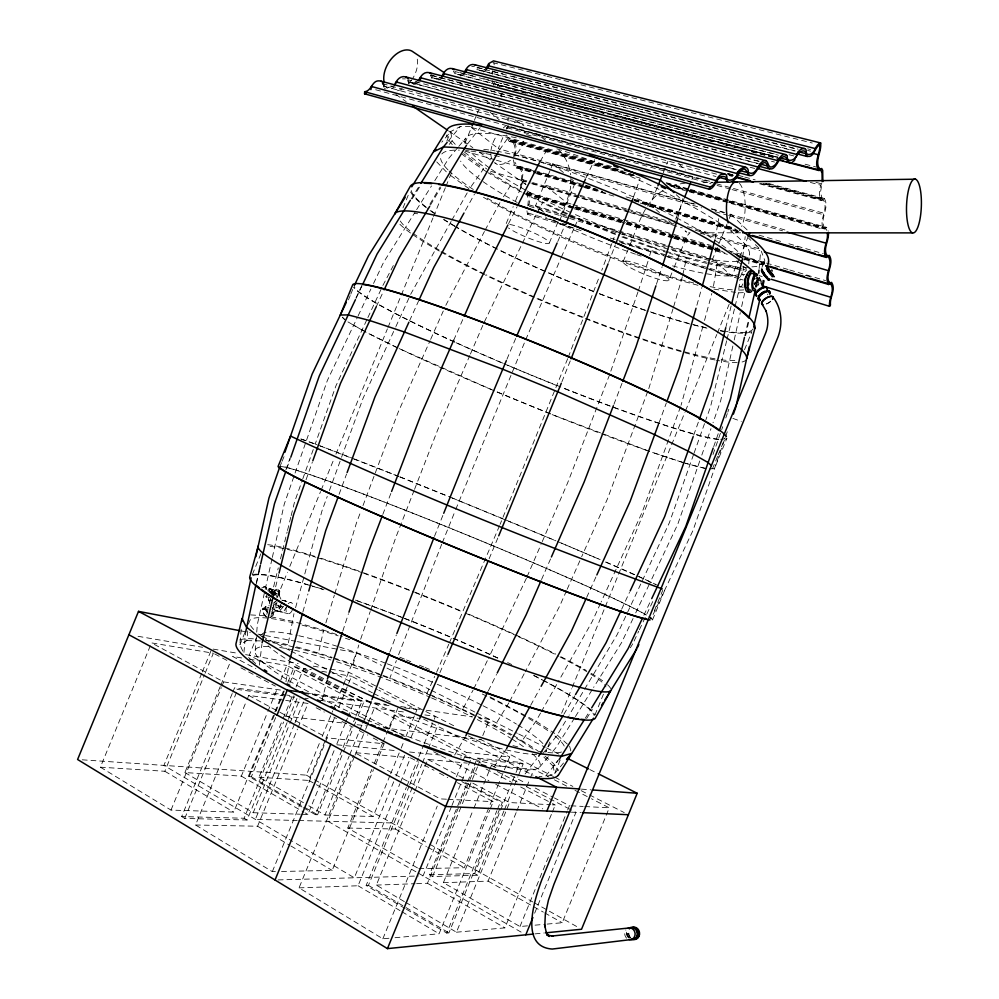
<?xml version="1.0" encoding="UTF-8"?>
<svg xmlns="http://www.w3.org/2000/svg" width="999" height="999" viewBox="0 0 999 999"><rect width="100%" height="100%" fill="white"/><g stroke="black" fill="none" stroke-linecap="round" stroke-linejoin="round"><path stroke-width="0.75" stroke-dasharray="5 3.75" d="M570.953 177.447L570.541 188.349L567.807 198.027L559.74 217.67M241.159 629.295L239.897 644.767L243.843 653.521L245.829 631.331M748.763 263.836L749.5 254.608M764.522 263.524L764.772 260.439L761.288 251.186M255.207 650.699L256.219 638.336M256.718 632.155L257.355 624.425L264.847 590.909M492.345 74.138L492.794 71.254M501.623 96.915L501.71 93.519M759.128 268.519L760.651 251.423M755.956 287.6L756.917 276.998M244.98 632.379L239.897 644.767L246.828 640.609L247.827 629.994M267.819 590.884L269.193 588.361L272.652 588.698M259.415 665.084L261.925 644.343M735.089 306.331L738.398 292.819L739.997 279.508M742.732 257.093L745.217 236.576M707.941 262.437L717.057 264.56L713.024 288.998L735.414 292.37M293.656 647.052L287.849 645.504L293.956 613.686M285.951 681.693L289.548 661.151M715.197 238.511L718.706 218.606M682.379 276.735L673.426 307.43M682.704 275.249L686.65 257.48L666.52 251.386M732.854 346.054L720.691 400.711L713.024 422.764M734.215 339.972L740.296 312.65M741.645 306.581L744.692 292.907M265.185 589.385L272.003 558.928M272.34 557.405L284.265 504.095L327.36 380.469L357.48 317.207M381.243 675.349L352.947 664.909L318.344 653.683L323.639 630.144L291.92 621.166L270.954 616.795M745.604 335.689L749.362 319.168M256.206 583.391L258.966 571.391M256.493 583.241L259.253 571.203M744.779 335.951L748.538 319.543M756.043 286.738L758.091 277.784M726.648 340.821L710.564 406.593L705.918 419.667M727.022 339.323L734.727 307.829M266.82 614.36L269.043 605.369M269.418 603.871L278.284 567.869M280.507 558.866L287.125 532.005M287.5 530.506L290.809 517.07M291.184 515.584L294.493 502.147L302.26 480.344M273.526 595.329L278.709 574.512M725.711 327.859L731.318 305.282M321.94 700.636L327.035 680.531M491.408 73.651L492.694 70.817M677.784 218.007L682.767 198.589M507.904 125.749L506.655 128.596M507.367 128.696L508.616 125.849M513.449 156.606C516.058 151.885 515.684 145.117 511.95 141.071L510.114 141.646L508.741 140.909L506.481 134.977M514.46 155.482C517.07 150.762 516.695 143.993 512.974 139.947L510.464 140.397L508.429 137.35M702.896 326.461L681.043 405.294M704.52 320.467L711.812 293.494M295.579 607.704L321.978 510.876L327.26 496.391M302.897 611.925L307.929 593.993M696.877 305.269L701.872 287.5M647.989 261.363L638.473 290.447M649.65 255.632L652.147 247.028L618.369 234.902M352.947 664.909L358.803 644.992M821.852 182.929C819.317 188.199 818.281 195.13 821.19 200.437L823.326 199.788C829.158 209.353 817.981 219.88 823.763 229.42L825.861 228.721L826.797 230.369M648.776 388.636L672.976 308.878M325.874 622.877L334.328 595.242M334.777 593.793L356.431 523.026L360.801 511.413M342.782 631.143L348.451 613.698M656.405 284.353L662.187 266.683M637.974 291.92L609.577 374.762L567.594 482.967L541.608 543.094M360.639 639.223L370.204 611.538M370.716 610.077L395.691 537.774L413.986 490.759M699.75 460.989L677.784 524.2L649.737 583.329M701.798 455.107L710.988 428.646M727.272 431.768L693.019 530.407L650.898 619.205A200.587 7.992 22.3 0 0 650.149 617.769M713.011 454.508L721.178 431.118M721.69 429.657L722.714 426.735M725.774 417.969L727.297 413.586M727.809 412.125L728.833 409.203M285.889 469.83L289.997 458.129M286.713 468.831L290.272 458.691M713.686 446.653L718.231 433.641M364.61 720.341L371.466 700.873M693.556 454.545L669.355 522.764L626.361 614.909M694.068 453.096L705.406 421.128M302.772 478.896L314.173 446.915M398.389 476.311L315.209 444.018L335.876 385.989L367.207 318.993M693.706 435.152L698.888 420.654M306.056 479.745L312.287 462.287M633.466 197.09L640.184 178.322M680.519 406.743L642.095 512.425L601.123 602.022M329.383 490.596L341.021 458.716M341.546 457.267L363.174 398.027L395.229 328.009M339.086 494.318L346.578 474.001M611.863 243.569L601.748 270.417M612.375 242.183L615.434 233.841L568.818 214.198M658.94 423.101L666.383 402.847M430.956 695.554L389.735 678.483L396.391 660.564M647.689 391.533L607.454 498.863L581.655 556.743M362.987 505.606L397.877 412.899L430.02 340.771M389.797 652.185L396.328 634.964M382.804 514.46L391.608 491.458M608.591 262.45L615.259 245.017M613.935 404.32L622.177 382.842M282.904 606.306C281.955 611.276 274.3 612.325 272.24 607.642C274.925 609.103 278.259 607.055 280.594 605.606M568.219 357.267L599.537 276.149M414.548 489.335L437.762 429.707L469.83 355.444M434.478 536.351L443.131 514.735M567.669 358.691L500.112 524.313M561.888 381.78L570.529 360.239M441.733 544.168L397.927 656.43L405.082 659.365M442.307 542.719L455.144 510.926M455.719 509.478L525.074 341.208M275.387 871.578L272.327 871.64L195.542 824.987L246.378 701.186M246.978 699.75L248.751 695.429L283.691 700.149M693.606 204.058L498.276 148.639L503.971 134.778M506.256 129.233L507.392 126.461L692.794 177.298L691.645 180.082M220.242 686.538L184.902 772.552L241.333 776.148L267.307 712.899M267.894 711.463L277.347 688.461M280.881 679.844L286.788 665.471L354.583 700.699L348.089 716.533M150.325 645.754L100.4 767.182L171.004 810.089L233.716 812.087L283.641 690.509L223.676 681.892L151.498 642.894L213.349 653.221L205.07 673.376M301.91 806.93L249.126 776.635L284.303 690.983M287.812 682.417L294.268 666.72L296.378 667.07L363.836 702.022L357.979 716.295M249.126 776.635L251.336 776.785L276.224 716.146M289.86 682.954L296.378 667.07M303.434 802.684L258.991 777.272L282.542 719.917M283.129 718.481L292.545 695.541M296.079 686.937L303.733 668.294L311.201 669.542M232.23 693.506L181.681 816.57L244.106 818.243L283.616 721.99M285.976 716.246L294.243 696.128L286.588 695.054M181.681 816.57L184.74 818.431L247.09 820.017L287.837 720.754M288.424 719.317L297.29 697.739L286.588 696.253M184.902 772.552L253.209 812.711L289.273 724.862M289.86 723.426L299.912 698.938M294.443 724.2L255.369 819.38L297.202 820.479M295.03 722.752L305.095 698.239L308.167 698.663M195.542 824.987L257.592 826.235L297.452 729.133M298.039 727.709L308.004 703.433L285.214 700.349M506.243 223.539L513.211 206.568M515.534 200.911L523.688 179.758L524.113 182.342L525.611 184.078M544.018 212.275L535.526 205.856L550.499 169.393M551.073 167.994L552.797 163.786L695.042 204.096M82.23 759.814L306.343 775.137L319.842 742.245M322.19 736.525L332.754 710.789M333.341 709.352L356.518 652.884L381.443 665.346M258.991 777.272L308.816 780.431L325.212 740.484M325.799 739.06L334.59 717.657M338.686 707.667L351.561 676.286L377.447 689.497M272.327 871.64L324.875 743.593M325.462 742.157L327.235 737.836L384.103 743.805L374.076 768.268M301.823 814.272L307.904 814.46L334.49 749.662M336.863 743.893L345.13 723.738M345.729 722.302L347.49 717.981M549.375 242.944L559.165 219.081M303.259 807.716L315.447 814.697L342.432 748.925M343.019 747.489L351.236 727.472M353.584 721.753L355.344 717.469M355.931 716.033L361.8 701.735L363.836 702.022M559.677 220.542L575.362 182.33L571.803 179.408M315.447 814.697L317.582 814.772L342.757 753.408M343.344 751.972L353.296 727.722M353.883 726.285L355.644 722.002M308.816 805.768L324.987 815.009L349.126 756.156M349.712 754.72L362.088 724.575M362.674 723.139L370.916 703.046L389.335 705.694M388.936 938.248L382.854 938.798L299.051 887.874L353.371 755.469M354.408 756.693L327.909 821.278L416.758 872.252M354.995 755.256L365.01 730.868M365.597 729.432L367.957 723.688M368.544 722.252L374.425 707.904L480.969 763.124M417.457 867.894L347.789 828.046L371.84 769.405M374.188 763.686L382.405 743.656M382.992 742.232L394.143 715.059L418.344 718.318M389.41 728.608L398.589 706.231L420.142 709.352M281.531 871.453L332.168 870.416L373.476 769.705M324.987 815.009L373.114 816.545L390.072 775.212M390.659 773.788L400.587 749.562M401.173 748.139L403.509 742.444M405.856 736.738L416.958 709.665L378.808 690.184M393.718 781.755L354.333 877.796L293.993 842.169M396.079 776.023L405.482 753.084M299.051 887.874L358.067 885.763L399.912 783.691M400.512 782.254L410.527 757.816L418.793 762.212M405.107 908.478L366.133 885.476L406.356 787.387M406.955 785.938L418.281 758.154M418.868 756.718L423.601 745.192M424.188 743.756L433.628 720.716M434.228 719.28L435.402 716.395L423.139 714.685M623.176 261.588L629.008 247.377M629.595 245.954C638.286 225.374 644.243 200.412 665.596 188.948M366.133 885.476L368.419 885.389L409.14 786.088M409.727 784.64L419.767 760.177M657.33 187.238L650.237 204.533L659.477 212.625M663.236 172.827L666.196 165.622M666.783 164.186L667.969 161.301M347.789 828.046L395.304 829.008L421.828 764.31M422.427 762.874L427.722 749.937M428.321 748.488L438.336 724.05M404.37 901.597L376.336 885.102L414.398 792.282M414.985 790.858L427.859 759.44L467.257 763.124M532.592 183.529L673.338 224.75L675.049 220.567M675.624 219.168L684.215 198.227M382.854 938.798L437.262 806.093M456.431 776.835L466.433 752.434L509.64 756.967L498.439 784.302M451.323 806.942L423.064 875.873L419.955 875.961M451.91 805.506L471.328 758.129L460.514 757.055M668.855 280.294A24.688 3.784 22 0 0 636.688 263.486A24.688 3.784 22 0 0 632.604 268.906A24.688 3.784 22 0 0 668.855 280.294L673.538 268.856M674.125 267.432L687.012 235.976L690.059 232.617L688.111 232.992L689.772 232.779M482.767 735.614L489.435 719.355L478.658 717.806L510.889 735.189M503.921 811.001L477.609 875.224L432.555 876.523L429.483 874.774L477.322 758.066L520.179 762.362L523.214 763.898L518.531 775.324M416.608 883.665L427.46 883.278L475.174 766.845M432.555 876.523L477.485 766.895M478.084 765.459L480.444 759.69L523.214 763.898M527.522 925.848L519.98 926.523L443.369 882.704L473.276 809.739M473.863 808.303L489.098 771.103M489.685 769.667L491.446 765.384L533.866 769.342L548.938 777.035M739.26 258.429L732.005 276.124L712.599 259.128L718.343 245.117M718.918 243.719L726.96 224.088M729.258 218.481L730.981 214.285L726.485 213.012M418.793 868.655L464.26 867.731L497.852 785.738M395.017 937.711L439.085 933.765L489.672 810.289M490.259 808.853L493.194 801.685L457.38 782.679M406.443 909.277L446.753 933.078L496.89 810.701M497.49 809.265L500.437 802.06L502.485 802.172L500.711 806.48M446.753 933.078L448.926 932.879L500.124 807.916M429.483 874.774L474.625 873.551L511.9 782.579M512.487 781.131L515.447 773.913M516.046 772.464L520.179 762.362M504.495 809.577L517.944 776.747M405.706 902.372L456.443 932.204L509.565 802.547L550.686 804.719M739.809 257.068L748.176 236.638M443.369 882.704L488.074 881.106L516.258 812.324M516.845 810.888L529.757 779.37M530.344 777.934L533.866 769.342M549.837 742.045L545.704 752.122A153.746 21.141 22.2 0 0 545.654 747.339M561.638 713.236L571.665 688.761M572.252 687.312L604.707 608.104M605.294 606.668L684.939 412.237M685.526 410.789L716.795 334.465M717.382 333.017L729.183 304.22M740.396 276.86L743.343 269.655M560.189 759.952L554.545 773.726L544.917 776.91L558.104 760.838M755.219 283.766L758.029 276.91M761.962 267.307L764.772 260.439L757.891 266.396L742.931 267.57M456.443 932.204L504.92 927.871L551.748 813.536M552.335 812.112L555.257 804.969L552.484 803.521M594.942 714.959L603.458 694.18M744.505 349.75L751.86 331.793M519.98 926.523L567.095 811.463M567.682 810.027L569.442 805.718L554.395 797.926M654.432 610.551L662.699 590.372M717.569 456.368L712.849 467.882A200.474 11.663 22.3 0 1 711.725 468.743M718.156 454.92L725.237 437.637M652.534 619.88L664.934 589.61M534.652 913.198L575.936 812.362L569.043 808.778M547.127 924.087L562.212 922.739L609.253 807.816L591.433 798.725M279.745 467.02L281.531 462.687M282.118 461.251L285.077 454.046M348.439 299.875L350.212 295.554M350.799 294.118L353.758 286.913M201.736 673.326L163.911 765.396L292.645 841.383M202.335 671.89L211.788 648.875L238.599 653.433M100.4 767.182L164.835 771.278L204.483 674.812M252.372 574.525L260.901 553.758M402.972 207.967L408.653 194.156M220.841 685.102L229.67 663.598M171.004 810.089L221.303 687.649M221.903 686.213L223.676 681.892M248.376 624.113L249.513 621.366A170.092 22.502 22.2 0 1 296.778 623.751M446.803 141.134L450.749 131.531L460.327 126.523L470.679 126.548M232.817 692.07L234.578 687.774L285.065 694.842M257.367 635.526L249.263 655.257L404.607 736.563M184.74 818.431L236.538 692.332M272.053 609.677L275.012 602.484M277.372 596.715L287.437 572.24M289.797 566.483L320.554 491.595M321.154 490.147L333.579 459.915M335.939 454.145L387.4 328.858M387.999 327.422L432.954 217.969M433.541 216.533L445.367 187.725M445.966 186.289L448.926 179.096M449.513 177.647L452.472 170.454M464.985 143.182L471.441 127.46L613.823 167.095M474.375 120.33L476.723 114.61M477.31 113.187L478.484 110.327M499.512 525.761L449.413 642.807M506.943 359.228L515.934 337.837M489.123 558.766L498.126 537.287M470.429 354.033L483.778 323.139L536.513 214.011M525.674 339.81L560.764 258.566M561.363 257.155L574.138 228.084M526.448 578.171L488.436 658.341M527.06 576.76L541.008 544.492M436.588 672.277L448.801 644.205M439.872 672.714L447.265 655.844M541.545 579.545L550.786 558.391M453.696 340.234L463.548 317.757M557.742 241.583L565.297 224.513M430.644 339.36L443.281 311.014M566.508 590.734L559.577 606.318L525.174 671.84M567.145 589.323L581.031 558.166M574.75 226.736L578.396 218.644M586.638 597.489L596.203 576.361M409.553 320.779L418.494 301.136M426.848 693.693L434.765 676.298M395.879 326.611L410.002 295.754M410.639 294.343L451.111 221.453M600.486 603.421L592.145 621.653L558.066 682.042M410.914 737.537L418.806 720.554M621.678 609.165L629.482 592.357M367.857 317.595L382.23 286.863M382.879 285.464L393.618 265.035M376.323 306.606L383.491 291.246M625.711 616.308L617.232 634.477L569.118 715.159M586.138 177.672L594.655 159.628M643.856 615.284L651.061 599.999M634.078 641.033L638.711 631.218M639.372 629.82L653.933 599M355.969 297.989L361.938 285.402M356.094 298.289L362 285.826M633.054 618.518L621.69 642.444L593.606 687.437M635.714 612.887L649.075 584.727M358.142 315.796L370.854 289.086M373.539 283.466L383.579 262.375L415.809 210.964M473.738 688.91L487.774 659.727M488.361 690.821L496.528 674.387M508.553 223.676L516.908 207.055M445.804 305.344L484.428 231.493M485.127 230.145L500.249 201.973M508.903 702.809L494.655 725.948M509.615 701.46L524.463 673.189M537.212 212.687L542.857 202.173L567.457 213.574M432.317 696.166L462.425 709.777L473.039 690.209M530.694 705.294L539.647 688.985M465.497 210.302L474.45 194.156M451.873 220.105L467.869 191.708M540.534 713.086L535.963 721.191L521.703 741.345L516.296 738.273M541.296 711.738L557.305 683.391M527.809 205.844L528.459 199.076L526.361 193.594M528.334 205.519C530.756 201.461 529.857 195.329 526.66 191.945L570.017 204.807M454.657 755.019L465.047 737.087M540.122 161.501L548.751 146.878M563.836 714.335L574.737 695.866M429.907 204.183L440.184 186.938M430.469 205.057L440.796 187.7M542.694 753.895L557.255 735.052L568.331 716.483M585.252 718.269L590.896 709.103M586.625 718.568L592.295 709.377M630.332 647.764L632.754 643.831M412.225 198.863L421.141 184.453M277.085 602.734L275.761 604.845L276.298 610.876L283.179 612.35L286.451 607.055M411.138 199.026L420.005 184.703M276.298 610.876L280.132 611.575L283.416 606.293M503.446 196.828L510.664 185.24L521.391 190.884M574.6 717.881L556.431 747.002L551.46 752.946M575.424 716.558L592.782 688.761M416.633 209.64L431.506 185.914M434.815 180.632L448.863 158.217L457.804 147.577M270.279 598.501L271.266 600.599L267.42 599.875L265.934 596.703L268.219 593.144M271.004 596.89L275.886 594.667L278.197 591.121L274.363 590.347L269.443 592.582M278.197 591.121L279.695 594.268L277.385 597.814L275.886 594.667M493.981 766.945L505.756 749.75M499.512 149.962L509.303 135.914M261.538 588.111L264.747 586.675L271.129 589.485M525.074 773.95L536.875 758.578M467.407 144.068L480.119 127.747M563.511 763.011L554.545 773.726L553.196 766.171L558.016 760.276M449.238 144.405L452.122 140.871L450.749 131.531L441.783 142.183M448.101 141.296L460.327 126.523M539.522 767.232L550.461 754.133M458.791 146.391L465.746 138.112M581.081 230.582L527.509 214.248L528.483 213.137L527.922 209.753M486.738 69.605L483.316 71.978M464.972 73.551L460.002 76.361M442.482 77.622L438.848 80.095M273.052 605.207L276.561 602.884M262.587 608.915L266.059 606.306M263.187 609.652L265.971 607.567M273.127 603.384L276.648 600.736M272.053 613.686L281.456 606.655M273.251 615.159L269.767 617.757A5.707 2.535 52.9 0 0 270.105 617.12M755.569 285.926L756.355 286.551L758.778 284.777M418.206 82.842L412.387 84.927M394.093 87.225L391.271 88.786M497.09 84.815L777.896 157.143M484.827 69.443C482.467 70.991 477.197 71.379 477.023 67.57L797.776 149.488M462.987 73.389C460.551 74.95 455.144 75.412 454.907 71.516L778.496 155.232M440.422 77.472C437.587 79.383 431.418 79.308 431.918 74.6M272.178 595.192L275.874 593.518L279.695 594.268M417.082 81.693C414.473 83.279 408.778 83.904 408.366 79.82L735.851 167.133M392.919 86.064C389.922 87.987 383.366 88.137 383.728 83.154M270.08 592.007L277.859 594.73L279.558 593.356L279.795 591.196L278.421 589.51L276.423 589.31A2.847 2.323 -76.7 0 0 275.225 594.105L277.46 594.667A2.847 2.323 -76.7 0 0 278.659 589.872L270.729 589.323M276.998 589.173L274.3 591.371L275.736 594.53M270.741 593.643L273.189 592.145L272.665 588.711M685.139 183.142L676.573 184.39L671.078 186.676L687.562 191.321M535.089 933.878L544.38 932.954M402.472 78.859L405.457 78.871M535.064 925.161L545.616 924.225M709.228 469.006L714.497 468.543L726.885 438.299A202.235 15.722 22.3 0 1 724.163 439.835M471.728 66.608L474.425 66.633M738.398 292.819L744.63 292.582M376.336 885.102L415.06 883.715M278.147 879.919L418.394 875.998M702.946 182.455L712.25 182.317M700.649 232.779L741.058 232.804L645.167 205.12M246.828 640.609L260.377 640.908M298.751 820.516L391.72 822.951M253.209 812.711L300.312 814.222M571.291 812.15L580.719 812.574M446.453 799.2L440.209 798.875L354.545 752.597L409.016 757.679M448.002 799.287L493.194 801.685M552.21 804.807L555.257 804.969M570.978 805.793L583.216 806.443M584.752 806.53L609.253 807.816M250.674 614.909L266.458 615.871M581.406 789.123L590.709 789.809M538.985 776.41L541.957 776.66M336.925 744.792L397.19 750.773M409.553 751.997L440.434 755.057M744.904 274.5L742.07 274.176A6.419 2.323 -82.2 0 1 743.456 276.211M740.384 286.9L743.219 287.25M284.74 715.983L346.303 723.413M357.08 724.712L366.321 725.823M383.254 727.871L481.106 739.685M717.057 264.56L741.433 267.682M320.429 700.374L406.443 712.362M285.065 696.041L237.712 689.472L234.578 687.774M305.557 692.794L386.388 704.47M426.298 710.239L472.49 716.907M303.808 693.406L354.583 700.699M404.682 707.891L416.958 709.665M728.945 201.386L824.724 228.122L826.822 227.422L828.096 230.532M241.646 657.941L232.617 656.43L255.831 668.681M249.163 659.19L286.788 665.471M321.666 671.291L330.632 672.789M332.13 673.039L351.561 676.286M513.361 159.828L514.485 165.035L516.471 167.944L518.931 167.457L535.364 172.203M138.037 636.313L202.585 647.302M245.604 654.632L298.164 663.586M313.249 666.158L348.601 672.177L456.256 727.022M590.159 186.563L519.917 166.346L517.47 166.833L514.972 162.3M272.552 642.669L287.849 645.504M241.109 630.906L250.299 632.654M257.954 634.115L264.011 635.264M265.534 635.551L295.866 641.333M297.377 641.62L356.518 652.884M265.934 596.703L269.78 597.452M282.118 600.312L285.926 601.048L282.879 600.287M765.009 183.704L822.177 199.126L824.312 198.489C830.119 208.054 818.968 218.569 824.724 228.122M686.65 257.48L706.418 262.088M704.919 468.381L685.626 463.336M697.964 285.277C622.165 265.434 548.813 235.177 481.031 195.891M282.043 600.249L290.884 602.459M492.782 62.625L545.529 75.899M547.027 76.286L812.274 143.032M807.642 148.839L810.576 149.588M275.761 604.845L278.808 605.619L279.345 611.65M807.567 150.412L810.501 151.161M477.435 67.408L484.965 69.331M492.495 71.241L503.034 73.938M512.075 76.236L525.624 79.695M527.135 80.07L564.785 89.673M566.283 90.06L584.365 94.668M585.864 95.042L623.513 104.645M625.024 105.032L643.094 109.64M644.605 110.015L798.213 149.176M795.316 150.949L476.848 69.493L476.298 67.695M479.433 70.417L794.33 150.999M280.132 611.575L283.179 612.35M275.949 610.589L288.162 613.698M789.048 154.72L796.603 156.656M459.74 72.527L476.336 76.811M483.866 78.771L501.96 83.441M503.471 83.841L526.086 89.685M527.597 90.072L574.338 102.16M575.836 102.547L598.451 108.404M599.962 108.791L774.862 154.021M805.094 164.198L815.671 166.945M778.134 157.38L454.732 73.476L453.321 70.991M457.417 74.401L777.185 157.392M497.29 85.377L777.359 158.142M512.387 89.685L527.422 93.594M536.451 95.941L551.485 99.85M560.514 102.185L583.066 108.054M584.577 108.441L604.133 113.524M613.149 115.872L635.714 121.741M637.212 122.128L659.777 127.997M661.276 128.384L671.815 131.119M679.332 133.079L700.386 138.549M707.904 140.497L715.421 142.457M722.951 144.418L744.005 149.887M751.523 151.836L777.097 158.491M771.503 161.264L774.512 162.05M430.744 75.05L676.798 139.635M678.309 140.035L759.827 161.426M432.03 75.599L759.04 161.451M431.88 77.585L758.666 163.649M434.665 78.521L757.879 163.661M815.908 182.342L821.94 183.941L820.516 192.008L822.177 199.126M810.389 182.442L820.953 185.24M750.162 167.27L754.682 168.469M408.229 81.843L736.95 169.743M411.113 82.78L736.251 169.743M295.105 647.452L318.344 653.683M738.673 175.437L743.181 176.648M744.68 177.048L755.207 179.882M768.718 183.516L824.312 198.489M766.108 183.416L823.238 198.801M728.084 173.514L734.09 175.125M727.397 173.564L734.914 175.599M728.658 174.251L734.677 175.874M763.224 183.579L823.326 199.788M727.534 174.538L733.541 176.161M760.614 183.466L822.264 200.112M729.407 175.637L732.417 176.448M759.49 183.766L821.19 200.437M382.355 83.641L716.92 174.263M383.741 86.239L715.958 176.523M375.686 89.735L711.151 181.643M508.141 126.661L715.059 183.404M716.558 183.816L824.525 213.411M507.117 127.785L711.076 183.816M717.07 185.464L730.569 189.173M732.067 189.585L823.551 214.723M512.974 139.947L622.589 170.504M666.146 182.642L688.673 188.923M690.172 189.335L826.822 227.422M511.713 140.172L621.415 170.767M666.495 183.341L728.109 200.524M729.607 200.949L825.773 227.772M510.464 140.397L634.677 175.062M667.594 184.253L688.548 190.11M690.047 190.522L727.459 200.961M511.95 141.071L635.114 175.462M669.655 185.102L723.726 200.2M729.732 201.885L825.861 228.721M510.701 141.296L636.95 176.573M670.004 185.814L688.049 190.846M689.547 191.271L727.122 201.773M728.621 202.185L824.812 229.071M509.44 141.521L639.66 177.934M689.048 191.746L823.763 229.42M711.513 208.766L724.987 212.587M711.588 209.153L723.588 212.562M729.582 214.261L788.036 230.831M514.223 154.595L539.71 161.838M541.208 162.263L701.623 207.829M715.109 211.663L727.11 215.072M728.608 215.497L782.579 230.831M626.023 196.89L733.616 227.859M759.015 235.165L782.929 242.045M788.898 243.768L823.276 253.659M465.047 151.174L494.917 159.778M496.403 160.215L580.044 184.303M585.988 185.976L596.478 189.036M633.816 199.8L735.514 229.046M795.329 246.278L798.313 247.14M517.47 166.833L535.427 172.003M536.925 172.44L583.304 185.814M584.802 186.239L602.759 191.421M634.178 200.474L737.424 230.245M536.863 172.627L583.191 185.989M584.69 186.426L602.622 191.596M634.003 200.649L737.137 230.382M517.694 167.707L535.651 172.877M537.137 173.314L583.503 186.688M585.002 187.125L605.931 193.169M640.334 203.097L739.035 231.581M516.471 167.944L534.428 173.139M535.926 173.564L582.317 186.963M583.816 187.4L615.234 196.478M626.261 208.803L544.168 184.827L566.957 202.797L571.428 204.121M627.759 209.241L669.555 221.441M687.462 226.673L721.79 236.701L740.933 254.333L730.519 251.261M522.102 179.495L531.056 182.118M532.554 182.555L578.796 196.079M580.282 196.516L629.52 210.914M631.006 211.351L674.275 224.001M695.154 230.12L759.302 248.876M490.671 171.254L526.61 181.781M521.116 180.607L530.069 183.229M531.568 183.666L628.546 212.088M630.032 212.525L682.255 227.834M700.162 233.079L759.839 250.562M572.914 204.558L711.188 245.529M575.998 206.581L673.151 235.402M674.65 235.839L713.511 247.377M715.009 247.814L719.492 249.151M732.941 253.134L788.248 269.543M789.747 269.992L825.624 280.632M526.96 192.657L570.342 205.532M576.323 207.305L625.674 221.965M627.172 222.402L673.538 236.176M675.037 236.613L713.923 248.164M715.421 248.601L719.904 249.937M734.864 254.383L766.27 263.699M805.157 275.249L811.151 277.023M527.247 193.356L573.414 207.08M574.9 207.517L625.536 222.565M627.022 223.002L673.201 236.726M674.687 237.163L713.411 248.676M714.897 249.113L722.352 251.323M737.237 255.756L764.048 263.724M527.185 193.494L573.526 207.268M575.024 207.717L621.366 221.491M627.347 223.264L723.026 251.698M736.488 255.694L764.884 264.136M525.986 193.769L624.712 223.127M626.211 223.576L672.589 237.362M674.075 237.812L712.974 249.375M714.472 249.825L724.937 252.934M738.411 256.943L742.894 258.279M744.392 258.716L763.835 264.51M526.261 194.468L572.439 208.217M573.926 208.666L624.575 223.739M626.061 224.176L672.24 237.924M673.726 238.361L727.359 254.333M743.743 259.203L763.099 264.972M535.526 205.856L566.783 215.26M568.269 215.709L666.47 245.255M667.969 245.704L712.599 259.128M528.771 204.733L569.068 216.87M570.566 217.32L710.851 259.578M712.349 260.027L742.195 269.018M743.693 269.468L746.678 270.367M529.295 206.293L568.106 218.007M569.605 218.456L665.134 247.277M671.103 249.076L709.914 260.789M711.4 261.238L745.741 271.591M759.165 275.649L762.162 276.548M652.147 247.028L665.084 250.949M528.483 213.137L568.643 225.362M610.302 238.037L666.832 255.245M668.319 255.707L708.491 267.932M709.977 268.381L739.722 277.435M756.093 282.417L759.065 283.316M573.389 227.784L558.566 223.277L553.708 219.605M619.343 241.795L663.811 255.344M665.297 255.794L705.319 267.994M706.805 268.444L732.005 276.124M621.253 242.832L665.883 256.431M667.369 256.893L738.785 278.659M740.284 279.121L743.256 280.02M753.671 283.204L761.113 285.464M684.19 462.887L651.098 451.96M266.945 589.373L266.059 587.375L263.674 586.788A2.885 2.335 -76.6 0 0 262.175 588.224M323.639 630.144L342.357 636.388M732.866 418.394L741.32 421.378M649.662 451.448L551.785 414.448A200.474 11.663 22.3 0 0 600.049 433.254M301.336 439.123L315.209 444.018M382.654 675.873L389.735 678.483M550.374 413.898L495.829 391.471M399.8 476.873L450.724 497.377M452.147 497.952L555.756 540.771M406.518 659.952L410.814 661.713M419.405 665.234L423.701 666.995M425.137 667.582L429.433 669.342M561.313 543.119L600.362 559.727M494.43 390.871L399.388 348.688M605.956 562.137L637.812 576.123M639.185 576.735L658.503 585.751M397.977 348.027L367.495 332.967M489.947 696.877L535.963 721.191L554.745 733.428M386.975 668.119L429.895 689.585M431.281 690.272L475.586 712.437M476.973 713.124L517.307 733.303M518.706 734.003L545.192 747.252M546.59 747.939L559.128 754.22M589.797 769.555L596.765 773.039M462.425 709.777L477.197 717.195M366.109 332.267L347.914 321.89M479.832 739.035L553.434 776.523M554.757 777.197L572.864 786.425M581.156 790.659L588.136 794.217M589.497 794.904L624.238 812.599M468.394 735.913L509.64 756.967M554.42 779.832L568.131 786.837M574.987 790.334L590.059 798.026M262.088 636.238L289.66 650.374M291.046 651.086L328.271 670.167M329.645 670.878L372.39 692.794M373.763 693.506L384.802 699.163M386.176 699.874L390.309 701.985M423.539 719.03L533.054 775.187M303.733 668.294L370.916 703.046M394.143 715.059L466.433 752.434M477.322 758.066L480.444 759.69M491.446 765.384L496.915 768.206M510.601 775.286L525.661 783.066M535.239 788.024L553.021 797.227M497.265 771.578L519.505 783.104M526.248 786.6L567.682 808.079M294.268 666.72L361.8 701.735M486.051 769.005L510.964 781.955M520.654 786.987L551.098 802.809M433.616 751.748L488.873 780.681M495.779 784.29L542.744 808.878M526.76 193.706L542.857 202.173M427.859 759.44L463.261 778.121M472.802 783.154L509.565 802.547M465.522 782.629L502.485 802.172M462.05 781.755L500.437 802.06M214.735 653.945L228.509 661.263M240.921 667.844L275.374 686.113M316.159 707.754L324.313 712.075M333.828 717.132L336.538 718.568M341.983 721.453L352.847 727.222M359.64 730.831L367.794 735.152M373.239 738.036L384.103 743.805M424.3 765.134L433.953 770.254M439.46 773.176L447.727 777.559M248.751 695.429L278.521 711.513M279.87 712.25L327.235 737.836M306.343 775.137L313.124 778.933M314.473 779.695L428.321 843.443M429.682 844.205L532.729 901.91M534.078 902.671L578.833 927.734M308.816 780.431L373.114 816.545M395.304 829.008L426.398 846.465M427.759 847.227L464.26 867.731M474.625 873.551L477.609 875.224M488.074 881.106L543.344 912.137M544.692 912.899L562.212 922.739M251.336 776.785L317.582 814.772M418.106 873.026L521.765 932.492M241.333 776.148L303.908 812.162M305.244 812.924L307.904 814.46M427.46 883.278L504.92 927.871M368.419 885.389L404.645 906.755M405.994 907.554L448.926 932.879M164.835 771.278L233.716 812.087M244.106 818.243L247.09 820.017M257.592 826.235L289.548 845.166M290.884 845.966L332.168 870.416M358.067 885.763L400.562 910.938M401.898 911.725L439.085 933.765M490.059 172.665L510.664 185.24M458.366 82.093L466.083 87.238M485.364 100.1L494.368 106.094M514.935 119.818L523.913 125.799M535.389 133.454L545.591 140.26M521.703 741.345L535.514 750.786M395.916 94.493L406.168 101.586M448.476 130.832L472.839 147.665M479.245 152.098L490.784 160.065M450.599 175.474L469.393 188.998L483.628 168.744L463.561 153.621M384.44 88.137L385.364 88.811M382.105 83.654L383.604 85.215L383.878 87.263M464.523 152.185L486.713 168.956M430.394 75.075L431.993 78.584M471.441 127.46L498.276 148.639M490.072 112.213L499.3 119.805M552.797 163.786L563.486 172.577M518.931 167.457C526.348 174.613 516.82 184.178 521.953 192.083M519.917 166.346C527.335 173.501 517.807 183.054 522.927 190.971M248.576 657.542L250.949 659.552M252.135 660.551L255.694 663.561M668.718 220.704L673.338 224.75M557.255 735.052L567.357 744.118M495.779 84.99L493.643 81.693M498.401 84.64L499.85 86.426M497.34 85.777L498.076 86.438M676.236 194.73L683.066 201.024M558.916 150.275C565.771 156.568 569.33 165.784 570.691 174.825M526.098 184.703L494.63 162.725A23.514 13.536 -57.4 0 0 510.414 160.315M748.688 238.274L750.886 240.384M755.294 244.605L760.788 249.875M678.883 163.824L685.302 170.042M730.981 214.285L748.738 231.481M543.856 757.092L553.196 766.171M436.763 161.938L447.065 172.602M342.32 317.17L344.343 319.305M759.352 277.235L761.575 281.73M452.122 140.871L455.244 144.343M266.521 587.936L266.046 587.362A2.885 2.335 -76.6 0 1 266.558 589.31M754.545 283.504L755.144 284.378M757.816 278.434L759.415 280.819M493.244 84.328L493.981 85.452M408.878 83.716L407.567 79.957M755.656 285.165L756.355 286.551M278.821 594.667L281.768 600.886M274.363 590.347L275.874 593.518M272.215 589.735A1.923 0.749 -25.3 0 1 269.805 591.545A1.923 0.749 -25.3 0 1 269.368 590.309A1.923 0.749 -25.3 0 1 272.215 589.735L273.813 593.106M268.306 599.462L269.555 602.11M758.965 277.585L760.551 281.468M492.007 81.031L492.582 82.817M506.83 116.995L507.767 120.554M569.605 746.128L571.478 753.483M508.391 117.582L509.015 121.304M527.509 214.248L526.948 210.864M500.187 106.356L499.9 102.635M493.918 62.837L494.168 64.823M499.15 107.48L498.851 103.759M500.674 94.643L500.724 96.453M509.727 224.463A23.664 3.472 22.7 0 1 542.669 237.362A23.664 3.472 22.7 0 1 540.934 242.332A23.664 3.472 22.7 0 1 508.491 227.984M524.75 131.056A23.514 13.536 -57.4 0 1 524.912 133.391M523.663 141.209A23.514 13.536 -57.4 0 1 514.647 156.543M491.758 158.716A23.514 13.536 -57.4 0 1 490.834 152.385M490.921 151.124A23.514 13.536 -57.4 0 1 497.265 134.803M503.259 127.984A23.514 13.536 -57.4 0 1 505.469 126.199M514.31 122.29A23.514 13.536 -57.4 0 1 521.353 124.101M417.27 59.153A22.453 14.411 -58.9 0 1 412.774 78.347M411.988 79.558A22.453 14.411 -58.9 0 1 408.391 84.003M402.11 88.911A22.453 14.411 -58.9 0 1 395.592 91.084M387.275 88.349A22.453 14.411 -58.9 0 1 385.676 86.276M630.481 938.024A6.281 5.557 80.6 0 1 628.933 930.544M627.622 937.012A6.294 5.569 80.6 0 1 627.072 930.743M630.719 937.711A5.857 5.182 80.6 0 1 629.283 930.731M628.858 937.924A5.869 5.182 80.6 0 1 627.422 930.931M629.233 937.886A5.869 5.182 80.6 0 1 627.797 930.893M626.61 938.186A5.882 5.195 80.8 0 1 625.886 929.907M737.949 268.706A173.801 32.168 22.4 0 1 708.279 263.661M706.805 263.336A173.801 32.168 22.4 0 1 669.53 253.284M668.044 252.822A173.801 32.168 22.4 0 1 618.244 235.577M615.334 234.465A173.801 32.168 22.4 0 1 522.914 192.757M521.553 192.033A173.801 32.168 22.4 0 1 488.086 172.74M486.838 171.94A173.801 32.168 22.4 0 1 461.326 153.459M452.297 144.643A173.801 32.168 22.4 0 1 446.553 134.977M526.498 134.64A173.801 32.168 22.4 0 1 532.529 136.314M743.731 289.897A169.818 28.859 22.4 0 1 735.926 290.035M732.354 289.835A169.818 28.859 22.4 0 1 709.864 286.576M693.693 282.954A169.818 28.859 22.4 0 1 485.626 197.19M473.339 189.51A169.818 28.859 22.4 0 1 449.15 171.016M448.002 169.867A169.818 28.859 22.4 0 1 441.158 154.857M441.808 153.958A169.818 28.859 22.4 0 1 459.353 150.15M465.671 150.549A169.818 28.859 22.4 0 1 469.143 150.911M470.941 151.136A169.818 28.859 22.4 0 1 484.39 153.322M485.864 153.609A169.818 28.859 22.4 0 1 500.024 156.731M736.812 260.789A169.818 28.859 22.4 0 1 742.22 265.147M743.431 266.196A169.818 28.859 22.4 0 1 746.715 269.231M724.849 438.361A200.462 15.584 22.3 0 1 720.691 439.273M718.368 439.16A200.462 15.584 22.3 0 1 504.083 363.686M502.672 363.074A200.462 15.584 22.3 0 1 354.358 285.477M706.368 468.469A200.474 11.663 22.3 0 1 683.628 462.649M682.305 462.25A200.474 11.663 22.3 0 1 648.014 450.861M646.59 450.362A200.474 11.663 22.3 0 1 601.535 433.816M550.374 413.836A200.474 11.663 22.3 0 1 493.156 390.309M491.745 389.71A200.474 11.663 22.3 0 1 398.314 348.164M396.99 347.54A200.474 11.663 22.3 0 1 364.485 331.306M363.349 330.694A200.474 11.663 22.3 0 1 348.726 322.227M344.955 319.568A200.474 11.663 22.3 0 1 342.432 317.245M718.805 439.697A202.235 15.722 22.3 0 1 561.313 387.35M557.03 385.651A202.235 15.722 22.3 0 1 456.006 342.694M454.595 342.058A202.235 15.722 22.3 0 1 353.509 287.325M751.36 331.805A186.426 27.073 22.4 0 1 719.255 330.719M706.942 328.196A186.426 27.073 22.4 0 1 646.778 310.901M645.317 310.402A186.426 27.073 22.4 0 1 598.014 293.294M593.731 291.633A186.426 27.073 22.4 0 1 546.403 272.04M544.992 271.428A186.426 27.073 22.4 0 1 456.293 227.235M455.057 226.511A186.426 27.073 22.4 0 1 443.369 219.418M434.178 213.386A186.426 27.073 22.4 0 1 427.36 208.529M426.336 207.755A186.426 27.073 22.4 0 1 409.99 190.434M753.159 328.746A184.915 26.848 22.4 0 1 726.36 331.493M725.074 331.318A184.915 26.848 22.4 0 1 719.63 330.432M706.006 327.684A184.915 26.848 22.4 0 1 690.122 323.776M688.648 323.376A184.915 26.848 22.4 0 1 646.828 310.701M645.317 310.202A184.915 26.848 22.4 0 1 596.578 292.557M593.643 291.408A184.915 26.848 22.4 0 1 546.665 271.965M545.267 271.341A184.915 26.848 22.4 0 1 498.364 249.475M496.99 248.788A184.915 26.848 22.4 0 1 456.281 226.935M455.02 226.186A184.915 26.848 22.4 0 1 444.418 219.718M435.302 213.749A184.915 26.848 22.4 0 1 427.535 208.154M426.049 207.018A184.915 26.848 22.4 0 1 411.488 187.25M734.864 360.377A184.94 23.377 22.4 0 1 721.128 359.752M715.009 358.816A184.94 23.377 22.4 0 1 640.646 338.274M639.16 337.762A184.94 23.377 22.4 0 1 586.013 318.306M583.079 317.158A184.94 23.377 22.4 0 1 486.288 274.875M484.927 274.201A184.94 23.377 22.4 0 1 441.546 251.423M439.11 250.025A184.94 23.377 22.4 0 1 400.287 220.941M414.722 213.486A184.94 23.377 22.4 0 1 417.657 213.774M746.29 359.578A190.285 24.063 22.4 0 1 739.51 362.375M737.25 362.5A190.285 24.063 22.4 0 1 716.47 360.264M715.097 360.002A190.285 24.063 22.4 0 1 682.729 352.11M681.293 351.698A190.285 24.063 22.4 0 1 485.526 275.175M484.128 274.488A190.285 24.063 22.4 0 1 440.497 251.76M439.248 251.049A190.285 24.063 22.4 0 1 412.063 234.103M410.514 232.992A190.285 24.063 22.4 0 1 398.613 223.002M532.517 753.858A153.759 22.652 22.2 0 1 389.785 729.395A153.759 22.652 22.2 0 1 268.981 646.428M279.67 647.477A153.759 22.652 22.2 0 1 292.957 649.899M294.568 650.249A153.759 22.652 22.2 0 1 330.931 660.002M336.551 661.763A153.759 22.652 22.2 0 1 430.144 697.29M431.58 697.926A153.759 22.652 22.2 0 1 471.99 716.882M477.285 719.58A153.759 22.652 22.2 0 1 510.614 738.186M512.025 739.06A153.759 22.652 22.2 0 1 525.624 748.288M737.337 261.313A153.484 28.372 22.4 0 1 669.904 249.675M668.493 249.263A153.484 28.372 22.4 0 1 621.977 233.654M620.504 233.104A153.484 28.372 22.4 0 1 572.215 213.174M570.779 212.525A153.484 28.372 22.4 0 1 526.698 190.722M525.412 190.022A153.484 28.372 22.4 0 1 490.559 168.694M489.223 167.745A153.484 28.372 22.4 0 1 469.617 150.674M465.284 143.269A153.484 28.372 22.4 0 1 520.017 138.674M556.868 148.814A153.484 28.372 22.4 0 1 704.17 213.361A153.484 28.372 22.4 0 1 743.643 260.127M737.624 274.825A153.496 26.873 22.4 0 1 669.805 265.085M641.108 256.119A153.496 26.873 22.4 0 1 636.838 254.658M635.401 254.158A153.496 26.873 22.4 0 1 545.504 216.983M517.195 202.447A153.496 26.873 22.4 0 1 460.614 161.114M483.716 149.338A153.496 26.873 22.4 0 1 495.079 150.911M496.478 151.149A153.496 26.873 22.4 0 1 713.373 239.211M714.66 240.06A153.496 26.873 22.4 0 1 731.605 252.722M742.831 266.159A153.496 26.873 22.4 0 1 742.182 272.228M536.813 754.47A153.746 21.141 22.2 0 1 399.538 714.173A153.746 21.141 22.2 0 1 268.094 645.791M261.8 634.565A153.746 21.141 22.2 0 1 297.202 635.376M298.776 635.726A153.746 21.141 22.2 0 1 338.012 646.578M339.398 647.015A153.746 21.141 22.2 0 1 385.826 663.286M387.312 663.848A153.746 21.141 22.2 0 1 435.751 683.616M437.187 684.253A153.746 21.141 22.2 0 1 481.655 705.069M482.967 705.731A153.746 21.141 22.2 0 1 516.408 724.063M517.919 724.987A153.746 21.141 22.2 0 1 544.692 745.791M300.761 438.961A200.562 4.058 22.3 0 1 316.558 444.58M317.757 445.03A200.562 4.058 22.3 0 1 353.022 458.454M354.408 458.991A200.562 4.058 22.3 0 1 398.539 476.373M399.962 476.948A200.562 4.058 22.3 0 1 448.014 496.278M449.438 496.865A200.562 4.058 22.3 0 1 555.943 540.859M557.417 541.47A200.562 4.058 22.3 0 1 600.174 559.652M605.681 562.025A200.562 4.058 22.3 0 1 635.988 575.337M637.237 575.899A200.562 4.058 22.3 0 1 655.257 584.24M280.145 466.72A200.587 7.992 22.3 0 1 450.674 528.421A200.587 7.992 22.3 0 1 646.328 615.109M285.127 466.983A202.36 8.067 22.3 0 1 506.418 551.348A202.36 8.067 22.3 0 1 650.037 620.017M239.785 639.922A174.113 25.687 22.2 0 1 256.643 639.073M265.572 640.209A174.113 25.687 22.2 0 1 290.846 645.454M296.578 646.902A174.113 25.687 22.2 0 1 332.192 657.379M333.678 657.866A174.113 25.687 22.2 0 1 381.968 674.962M383.429 675.524A174.113 25.687 22.2 0 1 427.16 693.294M430.02 694.53A174.113 25.687 22.2 0 1 512 734.777M513.324 735.526A174.113 25.687 22.2 0 1 537.537 750.686M545.029 756.206A174.113 25.687 22.2 0 1 558.404 770.604M561.5 751.985A170.092 22.502 22.2 0 1 544.368 752.147M542.807 751.935A170.092 22.502 22.2 0 1 537.824 751.148M517.794 746.852A170.092 22.502 22.2 0 1 511.588 745.254M269.355 641.945A170.092 22.502 22.2 0 1 264.76 638.723M263.349 637.699A170.092 22.502 22.2 0 1 258.366 633.791M253.709 629.495A170.092 22.502 22.2 0 1 249.65 623.563M302.11 625.124A170.092 22.502 22.2 0 1 338.211 635.851M345.417 638.224A170.092 22.502 22.2 0 1 349.8 639.71M482.292 694.018A170.092 22.502 22.2 0 1 550.886 732.841M554.969 736.013A170.092 22.502 22.2 0 1 564.447 746.628M252.859 574.587A186.676 20.067 22.2 0 1 307.954 584.715M309.328 585.114A186.676 20.067 22.2 0 1 325.187 589.972M355.444 600.112A186.676 20.067 22.2 0 1 500.624 659.303M507.604 662.574A186.676 20.067 22.2 0 1 511.713 664.535M533.503 675.274A186.676 20.067 22.2 0 1 542.007 679.645M543.381 680.369A186.676 20.067 22.2 0 1 595.004 714.834M252.759 575.674A185.165 19.893 22.2 0 1 323.976 589.772M357.392 600.961A185.165 19.893 22.2 0 1 403.072 617.906M404.495 618.468A185.165 19.893 22.2 0 1 500.462 659.377M534.128 675.774A185.165 19.893 22.2 0 1 594.168 715.609M270.055 546.465A185.152 16.409 22.2 0 1 315.946 557.255M317.32 557.679A185.152 16.409 22.2 0 1 362.35 572.789M363.786 573.301A185.152 16.409 22.2 0 1 413.661 592.07M415.097 592.632A185.152 16.409 22.2 0 1 462.225 611.863M465.134 613.086A185.152 16.409 22.2 0 1 516.933 635.976M518.356 636.638A185.152 16.409 22.2 0 1 558.728 656.231M560.027 656.905A185.152 16.409 22.2 0 1 586.85 671.715M590.721 674.1A185.152 16.409 22.2 0 1 605.931 686.875M267.67 544.68A190.509 16.883 22.2 0 1 283.304 547.539M284.565 547.839A190.509 16.883 22.2 0 1 315.347 556.48M320.929 558.229A190.509 16.883 22.2 0 1 361.925 572.177M363.399 572.714A190.509 16.883 22.2 0 1 413.111 591.445M414.573 592.02A190.509 16.883 22.2 0 1 462.912 611.738M468.668 614.173A190.509 16.883 22.2 0 1 514.135 634.228M515.571 634.877A190.509 16.883 22.2 0 1 555.769 654.12M561.063 656.805A190.509 16.883 22.2 0 1 586.401 670.504M591.121 673.301A190.509 16.883 22.2 0 1 603.92 681.78M607.504 684.74A190.509 16.883 22.2 0 1 610.976 689.909M770.716 301.248A6.543 2.685 -31.2 0 1 764.997 304.283M770.691 301.348A6.543 2.61 -33.9 0 1 765.109 304.57M742.806 283.916A6.419 2.323 -82.2 0 1 738.985 284.89M768.031 293.931A5.445 2.185 -33.9 0 1 767.382 294.83M756.693 278.147A4.333 1.786 -34 0 1 757.891 279.72A4.333 1.786 -34 0 1 754.695 282.854M757.005 276.76A6.456 2.285 -82.1 0 1 756.131 286.85M758.316 278.197A8.604 3.047 -82.1 0 1 757.18 286.688M754.932 282.08A10.739 3.834 -82.1 0 1 754.445 284.815M270.966 593.693A1.923 0.749 -25.4 0 1 273.689 592.956A1.923 0.749 -25.4 0 1 272.315 594.617M281.693 605.644A3.821 1.661 52.9 0 1 279.945 606.655A3.821 1.661 52.9 0 1 276.86 603.284M272.165 611.95A3.809 1.673 52.9 0 1 271.154 613.923M267.145 609.527A3.809 1.673 52.9 0 1 268.781 607.779M272.802 594.942A5.782 2.248 -25.4 0 1 278.446 594.193A5.782 2.248 -25.4 0 1 276.835 597.702M271.591 600.099A5.782 2.248 -25.4 0 1 268.619 598.089M280.831 604.145A5.757 3.334 -74.7 0 1 275.524 610.451A5.757 3.334 -74.7 0 1 275.15 601.66M288.187 603.671A5.782 3.309 -74.8 0 1 293.019 605.806M292.307 610.114A5.782 3.309 -74.8 0 1 287.737 613.561A5.782 3.309 -74.8 0 1 286.251 607.467M266.471 617.182A5.707 2.535 52.9 0 1 262.188 609.977A5.707 2.535 52.9 0 1 266.933 610.401M272.252 610.089A5.719 2.522 52.9 0 1 270.966 615.197M267.045 611.4A5.719 2.522 52.9 0 1 265.734 606.942A5.719 2.522 52.9 0 1 268.344 606.293M266.421 616.545A4.758 2.11 52.9 0 1 262.912 610.189A4.758 2.11 52.9 0 1 267.632 611.788M271.703 611.75A4.758 2.098 52.9 0 1 270.829 615.234M267.507 612.824A4.758 2.098 52.9 0 1 265.684 608.104A4.758 2.098 52.9 0 1 268.719 608.079M739.422 183.391A25.512 9.353 -89 0 1 741.658 226.586M739.585 230.232A25.512 9.353 -89 0 1 728.908 225.349M686.388 232.018L685.189 230.969L686.388 232.018M271.516 591.683A1.436 1.161 -76.7 0 0 271.041 589.348A1.436 1.161 -76.7 0 0 269.555 591.196A1.436 1.161 -76.7 0 0 271.516 591.683M271.316 591.695A1.436 1.161 -76.7 0 0 270.841 589.373A1.436 1.161 -76.7 0 0 269.355 591.208A1.436 1.161 -76.7 0 0 271.316 591.695"/><path stroke-width="1.5" d="M485.989 68.631L488.711 63.599L493.494 60.877L820.629 142.957L819.817 144.93C814.31 147.103 813.76 159.927 806.118 155.582C806.293 145.142 795.017 154.583 794.692 160.14C785.851 169.705 789.422 152.934 781.842 157.48C777.409 160.202 774.113 173.838 767.682 167.108C764.984 154.395 756.718 172.365 753.234 174.775C745.304 179.533 748.476 162.125 739.148 172.253C738.698 178.309 726.46 188.386 726.136 177.335C716.945 172.477 716.583 187.462 709.452 189.273L364.548 93.806L364.672 91.721C372.365 90.946 371.728 78.659 380.994 81.169L724.787 174.001C728.408 174.475 725.286 179.708 728.895 180.17C732.379 180.457 735.614 177.922 737.1 174.912C736.787 168.644 749.287 163.099 748.189 172.34C756.068 176.811 757.404 164.41 762.524 161.563C769.754 156.706 766.37 170.866 773.563 166.046C778.508 163.386 779.757 151.161 787.262 155.607C785.963 164.435 797.639 159.291 797.339 153.359C798.638 150.674 801.473 148.214 804.62 148.576C807.766 149.263 804.757 153.784 807.891 154.458C815.571 155.182 814.335 144.68 820.629 142.957C821.89 151.786 814.335 160.564 819.53 169.093L821.715 168.519L822.689 170.342L822.851 181.618M241.783 621.553L251.124 577.809M761.076 282.754L762.674 286.638L763.161 280.469M245.829 631.331L255.869 584.89A185.165 19.893 22.2 0 0 259.478 587.936M758.716 273.189L758.99 270.08M822.165 181.194L822.04 173.227L820.703 169.818L819.068 170.529L777.859 159.815M262.1 642.856L273.164 596.815M742.557 258.554L731.693 303.771A184.915 26.848 22.4 0 0 617.444 243.681M709.452 189.273L709.814 186.975C717.157 185.09 715.871 173.102 724.787 174.001M289.81 659.677L302.485 613.423M714.922 240.035L702.297 286.026M749.325 346.628L735.963 406.743L733.403 414.11M753.658 327.135L759.665 300.137M255.831 556.743L268.968 497.964L279.757 467.02M487.849 66.608L487.362 68.581M258.966 571.391L260.339 565.397M260.689 563.886L274.513 503.621L285.702 471.728M744.442 337.45L730.381 398.926L719.243 430.744M755.369 289.71L748.875 318.057A184.915 26.848 22.4 0 0 733.216 304.845M762.674 286.638L764.06 280.806M767.207 267.695L768.606 261.863M279.071 573.026L293.581 514.647L305.007 482.654M725.711 327.859L711.3 385.839L699.4 419.205M327.397 679.095L342.307 632.604M370.891 89.61L371.166 88.499M677.409 219.505L662.662 265.21M419.867 80.769L421.091 77.547M443.406 75.512L444.33 73.402M465.609 72.515L466.795 69.393M308.766 591.046L325.724 530.594L338.024 497.215M696.028 308.254L679.17 368.132L666.92 401.398M348.938 612.225L369.043 550.399L382.255 515.896M655.918 285.814L635.901 347.04L622.727 381.406M284.89 452.285L312.113 374.175L346.316 302.36M290.784 457.242L319.28 375.986L355.432 299.675M713.174 448.101L685.814 526.336L651.723 598.613M371.953 699.475L389.26 653.621M693.194 436.613L664.66 516.595L630.132 590.958M312.812 460.839L340.409 383.591L376.323 306.606M632.954 198.539L615.821 243.569M347.115 472.539L374.987 396.853L408.916 322.19M658.403 424.55L630.082 501.486L596.84 574.949M396.878 633.503L433.903 537.799M391.608 491.458L420.891 415.01L453.696 340.234M608.041 263.898L571.116 358.803M613.386 405.756L584.165 481.98L551.398 556.98M443.718 513.286L474.425 436.6L506.343 360.664M561.313 383.216L498.726 535.851M277.035 715.047L287.262 690.147L302.51 692.344M275.037 880.007L330.781 744.18M657.916 185.802L662.062 175.712M684.777 196.84L690.509 182.879M239.573 630.619L138.511 611.376L77.597 759.502L387.45 948.613L456.63 779.844L579.857 788.998M748.176 236.638L749.849 232.555M546.89 811.051L556.618 787.274L535.826 776.61M525.799 934.814L532.879 917.519M598.164 773.738L637.187 793.268L581.543 929.245L545.929 932.804M472.028 126.036L473.201 123.177M516.533 336.413L557.117 242.994M487.924 561.625L447.889 654.42M438.648 675.524L419.455 719.143M540.934 580.956L526.136 614.81L497.215 673.001M464.173 316.346L478.958 282.63L507.867 225.05M565.921 223.089L585.489 179.058M586.001 598.901L571.341 631.306L541.121 686.301M419.13 299.725L433.803 267.445L463.986 213.024M621.028 610.564L606.068 642.769L575.524 694.542M384.14 289.847L399.125 257.742L429.695 206.368M642.544 618.056L628.134 648.601L591.695 707.791M637.524 647.389L638.861 644.567M354.345 285.477L368.419 255.931L403.184 200.499M487.674 692.182L465.784 735.813M517.607 205.669L539.348 162.825M747.427 273.976L744.817 279.058L744.567 286.326L746.128 287.762M819.817 144.93C820.491 153.509 813.436 162.088 818.518 170.404M529.945 706.655L506.605 748.526M475.199 192.807L498.626 151.249M563.061 715.646L538.698 756.218M442.395 185.027L466.496 145.23M558.291 775.374L593.531 718.169M396.366 82.929L397.053 81.831M410.339 200.324L377.098 253.971L362.662 284.44A200.462 15.584 22.3 0 1 542.482 345.991A200.462 15.584 22.3 0 1 718.381 430.082M420.816 183.404L443.394 146.965L447.152 142.42M371.453 87.388L372.152 86.276M601.698 705.094L603.334 702.472M604.969 699.862L636.85 648.801M403.608 199.837L405.232 197.228M411.775 186.813L446.978 129.957A173.801 32.168 22.4 0 1 481.643 125.187M762.599 285.926L829.557 306.331L830.469 305.057C829.357 297.402 836.25 289.735 831.593 282.405L829.582 283.192C824.063 274.275 834.814 264.31 829.257 255.382L827.197 256.119C822.339 248.389 829.52 240.334 828.321 232.268M559.04 759.69L584.44 719.58A185.165 19.893 22.2 0 1 581.118 719.305M566.495 759.427L571.478 753.483L561.863 756.255L540.521 753.845L508.279 746.078L467.27 733.254L420.766 716.308L372.927 696.703L328.134 676.223L290.322 656.743L262.462 639.897L246.229 626.885L242.033 618.456L236.101 643.244A174.113 25.687 22.2 0 0 386.076 731.78A174.113 25.687 22.2 0 0 558.141 775.311M435.814 149.288L433.816 151.648L443.394 146.965C509.502 148.764 571.341 177.622 631.917 201.423C675.449 222.49 721.927 241.433 757.354 275.299M488.386 65.622L489.223 64.66M464.198 72.565C466.271 68.644 468.956 63.337 474.6 64.698L804.62 148.576M441.658 76.636C443.781 72.59 446.59 67.233 452.372 68.606L785.788 154.583M418.356 80.832C420.529 76.673 423.464 71.254 429.383 72.652L766.245 160.802M394.23 85.19C396.466 80.894 399.538 75.424 405.606 76.836L745.928 167.27M364.548 93.806L366.208 93.357M762.299 271.728L763.436 273.901M630.431 939.659L552.247 949.05C518.444 946.79 535.239 897.639 541.833 879.682L765.521 333.379C768.243 326.81 768.843 318.631 765.858 310.577L766.196 311.139L761.588 303.446M829.557 306.331C828.433 298.689 835.326 291.009 830.669 283.691L828.646 284.478L765.921 265.809L774.063 276.823L772.065 273.364M629.395 927.946L551.56 936.075L553.046 936.188L546.778 934.952L549.438 936.463L546.091 932.454M387.45 948.613L533.541 934.04M715.359 182.268L727.759 182.08M732.404 182.005L915.496 179.196A26.948 7.405 -88 0 1 919.492 221.566A26.948 7.405 -88 0 1 906.855 217.27A26.948 7.405 -88 0 1 915.496 179.196M742.619 232.804L912.599 232.892M569.954 812.087L445.716 806.48L128.896 634.752M582.267 812.637L628.408 814.722M592.257 789.922L637.187 793.268M748.426 234.94L826.248 257.417L828.308 256.668C833.878 265.597 823.114 275.574 828.646 284.478M487.812 65.647L815.371 148.601M812.412 153.222L818.256 154.708M798.326 151.723L805.881 153.659M796.977 153.871L807.517 156.581M466.058 69.53L796.977 154.52M779.632 157.767L787.15 159.728M817.607 168.019L820.616 168.806M777.472 159.153L783.491 160.714M786.5 161.501L791.021 162.675M794.03 163.461L819.617 170.117M443.568 73.539L777.896 160.664M760.177 164.036L767.707 166.021M758.965 166.221L769.53 169.018M420.304 77.685L758.066 167.045M662.275 588.911C536.55 542.944 411.825 492.694 290.534 436.076L278.097 466.346A202.36 8.067 22.3 0 0 448.326 544.767A202.36 8.067 22.3 0 0 650.037 620.017M757.617 168.456L805.868 181.244M739.959 170.554L747.502 172.565M737.399 172.365L749.437 175.599M396.228 81.98L737.462 173.676M738.049 177.385L750.087 180.632M735.426 177.26L753.471 182.143M718.968 177.335L726.485 179.383M371.303 86.426L716.021 180.582M364.672 91.721L709.814 186.975M624.313 170.017L660.289 180.032L673.95 192.632M787.075 232.105L826.048 243.182M825.236 254.895L828.221 255.756M752.497 235.464L794.367 247.552M797.364 248.414L815.309 253.596M818.306 254.458L825.786 256.618M764.322 251.873L828.471 270.679M827.597 281.905L830.594 282.792M769.817 266.283L777.297 268.506M780.294 269.405L804.232 276.523M810.214 278.296L829.657 284.078M771.116 279.245L830.818 297.265M481.518 764.66L485.876 765.971M380.994 81.169L383.179 82.268M405.606 76.836L408.241 78.809M423.901 745.516L451.061 755.281M429.383 72.652L431.406 73.739M452.372 68.606L454.32 69.68M474.6 64.698L475.674 65.122M364.123 721.74L368.381 723.488M371.228 724.65L375.499 726.398M378.334 727.559L385.439 730.469M388.286 731.643L392.545 733.391M395.392 734.552L402.497 737.462M405.344 738.623L409.602 740.371M613.748 165.809L618.006 167.557M331.181 706.518L335.302 708.416M342.17 711.588L350.399 715.396M357.255 718.568L362.749 721.103M661.238 186.663L665.346 188.624M567.494 758.403L588.399 768.855M287.075 683.89L289.835 685.339M302.26 691.882L305.02 693.343M317.445 699.887L320.204 701.348M138.511 611.376L456.63 779.844M264.285 669.73L266.795 671.316M444.23 72.665L413.374 52.085A22.453 14.411 -58.9 0 0 392.982 57.03A22.453 14.411 -58.9 0 0 384.14 82.28M412.587 106.019L447.19 129.945M761.488 270.354C760.564 270.966 765.871 277.647 767.182 278.334M762.125 269.355L761.538 269.018L762.287 270.454M766.071 265.796L768.993 269.118M711.313 465.559L708.116 462.562L688.024 451.111L654.67 434.665L557.854 391.833L502.747 369.218L404.458 332.018L369.817 320.567L348.214 314.91L340.284 315.022L352.709 284.777A202.235 15.722 22.3 0 1 535.939 343.132A202.235 15.722 22.3 0 1 726.398 436.6M768.256 278.696L769.68 280.02L769.155 278.871M771.765 276.136L772.377 276.785M826.248 257.417C821.378 249.688 828.571 241.621 827.359 233.566M768.443 279.008L766.533 276.598M767.594 277.997L763.511 272.477M769.517 270.292L768.169 268.743L771.64 273.351M770.978 275.187L768.081 271.366M768.593 271.666L769.093 272.34M763.686 274.575L768.531 280.282L768.044 279.208M768.256 271.466L766.395 268.856M762.674 271.204L763.985 272.939M762.05 270.155L762.874 271.428M772.702 296.753C781.892 308.179 783.016 324.238 777.759 337.612L553.983 884.19L548.439 900.111L545.317 914.572L544.755 926.722L544.705 925.336L546.665 934.14M771.74 270.03L772.227 271.029M628.895 928.321A6.294 5.569 80.6 0 1 637.599 932.367A6.294 5.569 80.6 0 1 631.256 939.709M632.042 927.409A6.281 5.557 80.6 0 1 639.447 932.154A6.281 5.557 80.6 0 1 634.565 939.597M633.491 927.522A5.857 5.182 80.6 0 1 634.852 927.621M636.151 928.121A5.857 5.182 80.6 0 1 638.236 930.119M638.873 931.493A5.857 5.182 80.6 0 1 637.05 938.223M635.851 938.885A5.857 5.182 80.6 0 1 634.527 939.172M629.12 928.67A5.869 5.182 80.6 0 1 637.237 932.442A5.869 5.182 80.6 0 1 631.318 939.285M629.495 928.633A5.869 5.182 80.6 0 1 630.694 927.959M636.763 930.281A5.869 5.182 80.6 0 1 637.712 933.153M637.674 934.677A5.869 5.182 80.6 0 1 637.275 936.125M636.563 937.399A5.869 5.182 80.6 0 1 634.377 939.06M628.071 928.233A5.882 5.195 80.8 0 1 635.114 933.453A5.882 5.195 80.8 0 1 629.07 939.547M589.26 155.007A173.801 32.168 22.4 0 1 768.456 261.813M424.388 183.279A184.915 26.848 22.4 0 1 431.668 183.629M438.598 184.44A184.915 26.848 22.4 0 1 564.647 222.015M566.146 222.59A184.915 26.848 22.4 0 1 616.008 243.057M646.815 619.055A200.587 7.992 22.3 0 1 449.2 545.029A200.587 7.992 22.3 0 1 279.87 467.52M578.608 719.005A185.165 19.893 22.2 0 1 568.081 717.207M562.812 716.071A185.165 19.893 22.2 0 1 438.848 675.049M437.437 674.5A185.165 19.893 22.2 0 1 273.039 597.29M271.416 596.266A185.165 19.893 22.2 0 1 261.688 589.622M762.674 304.395A6.543 2.685 -31.2 0 1 763.161 300.262A6.543 2.685 -31.2 0 1 770.541 296.341A6.543 2.685 -31.2 0 1 772.589 299.138M762.874 304.745A6.543 2.61 -33.9 0 1 763.448 300.549A6.543 2.61 -33.9 0 1 770.666 296.403A6.543 2.61 -33.9 0 1 772.552 299.163M756.593 296.141A7.005 2.835 -33.9 0 1 760.127 289.161A7.005 2.835 -33.9 0 1 767.407 289.098M760.364 300.237A7.005 2.81 -33.9 0 1 759.228 296.453A7.005 2.81 -33.9 0 1 767.17 291.296A7.005 2.81 -33.9 0 1 769.667 294.205M766.058 287.487A6.518 2.635 -33.9 0 1 767.007 289.273M756.917 295.829A6.518 2.635 -33.9 0 1 756.231 295.492M755.943 294.056A6.518 2.635 -33.9 0 1 756.368 293.069M757.142 291.983A6.518 2.635 -33.9 0 1 765.059 287.412M759.627 299.875A6.531 2.622 -33.9 0 1 762.936 293.381A6.531 2.622 -33.9 0 1 769.73 293.319M768.918 291.071A6.531 2.622 -33.9 0 1 769.18 292.507M759.078 299.063A6.531 2.622 -33.9 0 1 758.054 298.127M758.528 296.316A6.531 2.622 -33.9 0 1 764.585 291.383M767.232 290.659A6.531 2.622 -33.9 0 1 768.231 290.721M748.726 284.715A6.444 2.298 -82.1 0 1 748.701 283.154M760.214 299.325A6.531 2.622 -33.9 0 1 759.215 299.263M758.528 298.926A6.531 2.622 -33.9 0 1 758.191 298.326M758.666 296.516A6.531 2.622 -33.9 0 1 763.248 292.332A6.531 2.622 -33.9 0 1 768.368 290.921M769.043 291.271A6.531 2.622 -33.9 0 1 769.367 291.87M755.818 294.88A6.518 2.635 -33.9 0 1 759.802 288.711A6.518 2.635 -33.9 0 1 766.645 287.837M758.179 291.258A4.346 1.761 -33.9 0 1 759.752 289.822M753.945 279.121A4.333 1.786 -34 0 1 754.932 278.621M754.894 288.411A6.456 2.285 -82.1 0 1 752.846 281.955A6.456 2.285 -82.1 0 1 756.543 276.061M755.656 289.685A8.604 3.047 -82.1 0 1 752.06 287.437A8.604 3.047 -82.1 0 1 753.521 276.461A8.604 3.047 -82.1 0 1 757.629 274.962M750.836 289.997A8.591 3.059 -82.1 0 1 748.251 280.294A8.591 3.059 -82.1 0 1 753.646 274.5M751.822 291.084A10.739 3.834 -82.1 0 1 747.19 287.512A10.739 3.834 -82.1 0 1 749.762 273.301A10.739 3.834 -82.1 0 1 754.832 274.475M748.775 291.82A10.727 3.846 -82.1 0 1 745.304 281.094A10.727 3.846 -82.1 0 1 751.51 271.303M728.146 222.827A25.512 9.353 -89 0 1 727.821 195.005A25.512 9.353 -89 0 1 737.062 181.93M258.179 546.241L249.812 576.735A186.676 20.067 22.2 0 0 413.648 665.172A186.676 20.067 22.2 0 0 595.204 718.318L610.651 690.734A190.509 16.883 22.2 0 1 426.698 633.279A190.509 16.883 22.2 0 1 258.179 546.241M754.957 328.196L746.665 358.604A190.285 24.063 22.4 0 0 578.209 263.898A190.285 24.063 22.4 0 0 394.642 214.136L410.089 186.651A186.426 27.073 22.4 0 1 591.221 232.28A186.426 27.073 22.4 0 1 754.957 328.196"/></g></svg>
